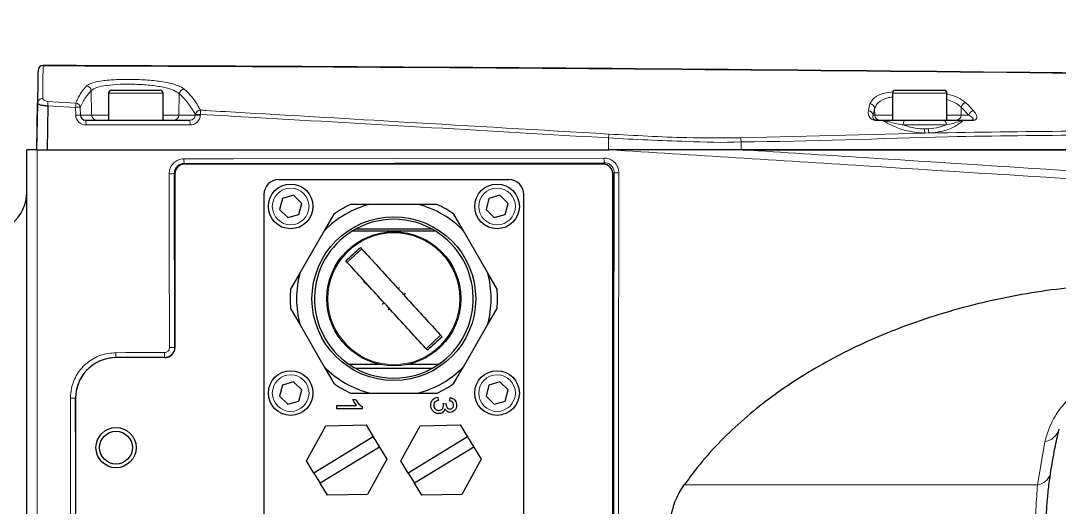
# Model space of a CAD drawing. Header units: millimetres. Extents: x 0 to 8400, y 0 to 5940.
# Drawn here: x 2559 to 2664.6, y 2023 to 2072.5 of the extents above; entities that cross this region are included whole.
import ezdxf

# ---------------------------------------------------------------- set-up
doc = ezdxf.new("R2010")
doc.units = ezdxf.units.MM
doc.linetypes.add('CENTERX2', pattern=[20.32, 12.7, -2.54, 2.54, -2.54])

msp = doc.modelspace()

# ---------------------------------------------------------------- linework, layer by layer
at = {"color": 7, "linetype": 'Continuous', "lineweight": 30}
for p, q in [((2560.741, 2067.409), (2560.741, 2067.409)), ((2568.221, 2065.387), (2569.447, 2065.387)), ((2569.447, 2065.387), (2573.167, 2065.387)), ((2647.956, 2065.387), (2649.182, 2065.387)), ((2649.182, 2065.387), (2652.902, 2065.387)), ((2567.918, 2065.084), (2567.918, 2062.359)), ((2573.469, 2062.359), (2573.469, 2065.084)), ((2647.654, 2065.084), (2647.654, 2062.359)), ((2653.205, 2062.359), (2653.205, 2065.084)), ((2560.681, 2063.993), (2560.599, 2059.331)), ((2560.605, 2059.331), (2560.688, 2064.08)), ((2561.742, 2063.81), (2561.664, 2059.331)), ((2565.594, 2062.359), (2576.183, 2062.359)), ((2646.01, 2062.359), (2646.696, 2062.359)), ((2648.939, 2062.359), (2652.827, 2062.359)), ((2652.827, 2062.359), (2653.205, 2062.359)), ((2654.799, 2062.359), (2655.691, 2062.359)), ((2560.65, 2059.331), (2618.816, 2059.331)), ((2648.915, 2059.331), (2648.915, 2059.305)), ((2651.943, 2059.305), (2651.943, 2059.331)), ((2618.205, 2057.887), (2575.669, 2057.887)), ((2574.605, 2056.934), (2574.634, 2039.24)), ((2574.661, 2056.878), (2574.661, 2039.213)), ((2619.214, 1981.538), (2619.214, 2056.878)), ((2585.229, 2056.302), (2608.646, 2056.302)), ((2583.715, 2054.788), (2583.715, 2010.376)), ((2586.73, 2054.706), (2585.607, 2054.393)), ((2587.562, 2053.891), (2586.73, 2054.706)), ((2607.724, 2054.706), (2606.602, 2054.393)), ((2608.557, 2053.891), (2607.724, 2054.706)), ((2610.16, 2010.376), (2610.16, 2054.788)), ((2585.607, 2054.393), (2585.317, 2053.264)), ((2587.273, 2052.762), (2587.562, 2053.891)), ((2594.481, 2053.779), (2592.543, 2053.779)), ((2599.393, 2053.779), (2594.481, 2053.779)), ((2601.331, 2053.779), (2599.393, 2053.779)), ((2606.602, 2054.393), (2606.312, 2053.264)), ((2608.267, 2052.762), (2608.557, 2053.891)), ((2585.317, 2053.264), (2586.15, 2052.448)), ((2586.15, 2052.448), (2587.273, 2052.762)), ((2590.83, 2052.79), (2589.861, 2051.112)), ((2604.014, 2051.112), (2603.044, 2052.79)), ((2606.312, 2053.264), (2607.145, 2052.448)), ((2607.145, 2052.448), (2608.267, 2052.762)), ((2589.861, 2051.112), (2587.405, 2046.858)), ((2600.674, 2051.256), (2593.201, 2051.256)), ((2606.47, 2046.858), (2604.014, 2051.112)), ((2587.405, 2046.858), (2586.436, 2045.179)), ((2607.439, 2045.179), (2606.47, 2046.858)), ((2594.182, 2045.622), (2593.849, 2045.956)), ((2586.436, 2043.201), (2587.405, 2041.523)), ((2606.47, 2041.523), (2607.439, 2043.201)), ((2587.405, 2041.523), (2589.861, 2037.269)), ((2604.014, 2037.269), (2606.47, 2041.523)), ((2573.652, 2038.204), (2568.675, 2038.204)), ((2589.861, 2037.269), (2590.83, 2035.59)), ((2593.201, 2037.124), (2600.674, 2037.124)), ((2603.044, 2035.59), (2604.014, 2037.269)), ((2586.73, 2035.73), (2585.607, 2035.417)), ((2587.562, 2034.915), (2586.73, 2035.73)), ((2607.724, 2035.73), (2606.602, 2035.417)), ((2608.557, 2034.915), (2607.724, 2035.73)), ((2585.607, 2035.417), (2585.317, 2034.288)), ((2587.273, 2033.786), (2587.562, 2034.915)), ((2592.543, 2034.601), (2594.481, 2034.601)), ((2594.481, 2034.601), (2599.393, 2034.601)), ((2599.393, 2034.601), (2601.331, 2034.601)), ((2606.602, 2035.417), (2606.312, 2034.288)), ((2608.267, 2033.786), (2608.557, 2034.915)), ((2564.564, 2034.096), (2564.567, 2030.648)), ((2564.567, 2030.648), (2564.567, 2034.096)), ((2585.317, 2034.288), (2586.15, 2033.472)), ((2586.15, 2033.472), (2587.273, 2033.786)), ((2592.771, 2033.938), (2593.078, 2033.938)), ((2601.42, 2034.17), (2601.454, 2033.838)), ((2601.952, 2033.542), (2602.251, 2033.508)), ((2602.617, 2033.805), (2602.65, 2034.137)), ((2606.312, 2034.288), (2607.145, 2033.472)), ((2607.145, 2033.472), (2608.267, 2033.786)), ((2591.133, 2033.339), (2593.153, 2033.339)), ((2591.133, 2033.007), (2591.133, 2033.339)), ((2593.726, 2033.007), (2591.133, 2033.007)), ((2593.726, 2033.221), (2593.726, 2033.007)), ((2588.064, 2027.697), (2590.025, 2031.275)), ((2590.025, 2031.275), (2594.104, 2031.365)), ((2594.104, 2031.365), (2594.848, 2030.139)), ((2597.653, 2027.697), (2599.614, 2031.275)), ((2599.614, 2031.275), (2603.693, 2031.365)), ((2603.693, 2031.365), (2604.437, 2030.139)), ((2594.848, 2030.139), (2588.809, 2026.472)), ((2594.848, 2030.139), (2595.477, 2029.104)), ((2604.437, 2030.139), (2598.398, 2026.472)), ((2604.437, 2030.139), (2605.066, 2029.104)), ((2595.477, 2029.104), (2589.438, 2025.436)), ((2595.477, 2029.104), (2596.221, 2027.878)), ((2605.066, 2029.104), (2599.027, 2025.436)), ((2605.066, 2029.104), (2605.81, 2027.878)), ((2588.809, 2026.472), (2588.064, 2027.697)), ((2596.221, 2027.878), (2594.26, 2024.301)), ((2598.398, 2026.472), (2597.653, 2027.697)), ((2605.81, 2027.878), (2603.849, 2024.301)), ((2588.809, 2026.472), (2589.438, 2025.436)), ((2598.398, 2026.472), (2599.027, 2025.436)), ((2590.182, 2024.211), (2589.438, 2025.436)), ((2599.771, 2024.211), (2599.027, 2025.436)), ((2594.26, 2024.301), (2590.182, 2024.211)), ((2603.849, 2024.301), (2599.771, 2024.211))]:
    msp.add_line(p, q, dxfattribs=at)
at = {"color": 8, "linetype": 'Continuous', "lineweight": 15}
for p, q in [((2560.745, 2067.409), (2560.741, 2067.409)), ((2560.745, 2067.408), (2560.745, 2067.409)), ((2561.253, 2067.903), (2561.251, 2067.905)), ((2566.151, 2065.348), (2566.194, 2062.855)), ((2569.294, 2065.084), (2567.918, 2065.084)), ((2573.469, 2065.084), (2569.294, 2065.084)), ((2575.112, 2065.024), (2575.076, 2062.855)), ((2649.03, 2065.084), (2647.654, 2065.084)), ((2653.205, 2065.084), (2649.03, 2065.084)), ((2564.579, 2062.855), (2564.567, 2063.651)), ((2565.036, 2063.651), (2565.047, 2062.855)), ((2645.842, 2063.548), (2645.688, 2062.855)), ((2645.842, 2063.548), (2645.854, 2062.855)), ((2654.646, 2063.654), (2654.633, 2062.855)), ((2655.426, 2062.855), (2654.646, 2063.654)), ((2565.047, 2062.855), (2566.194, 2062.855)), ((2566.194, 2062.855), (2567.918, 2062.855)), ((2573.469, 2062.855), (2575.076, 2062.855)), ((2575.076, 2062.855), (2576.74, 2062.855)), ((2576.74, 2062.855), (2576.741, 2062.935)), ((2577.247, 2062.935), (2577.246, 2062.855)), ((2645.688, 2062.855), (2645.854, 2062.855)), ((2645.854, 2062.855), (2647.654, 2062.855)), ((2646.728, 2062.297), (2646.042, 2062.297)), ((2653.205, 2062.855), (2654.633, 2062.855)), ((2654.633, 2062.855), (2655.426, 2062.855)), ((2655.722, 2062.298), (2654.831, 2062.298)), ((2576.208, 2061.863), (2565.619, 2061.863)), ((2632.206, 2060.544), (2650.949, 2061.036)), ((2653.129, 2061.863), (2648.75, 2061.863)), ((2650.929, 2061.45), (2651.311, 2061.457)), ((2651.374, 2061.043), (2650.949, 2061.036)), ((2618.781, 2060.541), (2618.782, 2059.331)), ((2632.256, 2060.149), (2632.258, 2059.331)), ((2618.34, 2058.022), (2575.608, 2057.949)), ((2575.608, 2057.949), (2575.669, 2057.887)), ((2618.205, 2057.887), (2618.34, 2058.022)), ((2574.661, 2056.878), (2574.605, 2056.934)), ((2619.349, 2057.013), (2619.214, 2056.878)), ((2593.666, 2049.268), (2592.175, 2047.906)), ((2600.209, 2039.113), (2601.699, 2040.474)), ((2574.634, 2039.24), (2574.661, 2039.213)), ((2573.627, 2038.23), (2568.675, 2038.221)), ((2568.675, 2038.221), (2568.675, 2038.204)), ((2573.652, 2038.204), (2573.627, 2038.23)), ((2564.564, 2034.096), (2564.567, 2034.096)), ((2662.413, 2025.259), (2663.145, 2029.629)), ((2626.471, 2025.259), (2662.413, 2025.259))]:
    msp.add_line(p, q, dxfattribs=at)
at = {"color": 8, "linetype": 'Continuous', "lineweight": 15, "flags": 128}
for points in [[(2561.753, 2064.255), (2562.231, 2064.227), (2564.579, 2064.093)], [(2564.567, 2063.651), (2562.803, 2063.75), (2561.742, 2063.81)], [(2646.01, 2062.359), (2646.014, 2062.358), (2646.018, 2062.355), (2646.022, 2062.35), (2646.027, 2062.343), (2646.031, 2062.334), (2646.034, 2062.323), (2646.038, 2062.311), (2646.042, 2062.297)], [(2646.696, 2062.359), (2646.7, 2062.358), (2646.705, 2062.355), (2646.709, 2062.35), (2646.713, 2062.343), (2646.717, 2062.334), (2646.721, 2062.324), (2646.724, 2062.311), (2646.728, 2062.297)], [(2648.75, 2061.863), (2648.754, 2061.96), (2648.765, 2062.053), (2648.783, 2062.139), (2648.806, 2062.214), (2648.835, 2062.275), (2648.867, 2062.321), (2648.902, 2062.349), (2648.939, 2062.359)], [(2653.129, 2061.863), (2653.122, 2061.96), (2653.105, 2062.053), (2653.076, 2062.139), (2653.039, 2062.214), (2652.993, 2062.275), (2652.941, 2062.321), (2652.885, 2062.349), (2652.827, 2062.359)], [(2654.831, 2062.298), (2654.827, 2062.312), (2654.824, 2062.324), (2654.82, 2062.335), (2654.816, 2062.343), (2654.812, 2062.35), (2654.808, 2062.355), (2654.804, 2062.358), (2654.799, 2062.359)], [(2655.722, 2062.298), (2655.719, 2062.312), (2655.715, 2062.324), (2655.711, 2062.335), (2655.707, 2062.343), (2655.703, 2062.35), (2655.699, 2062.355), (2655.695, 2062.358), (2655.691, 2062.359)], [(2575.583, 2058.423), (2576.591, 2058.424), (2580.624, 2058.431), (2596.754, 2058.459), (2618.316, 2058.496)], [(2568.65, 2038.707), (2569.658, 2038.709), (2573.602, 2038.716)]]:
    msp.add_lwpolyline(points, dxfattribs=at)
at = {"color": 7, "linetype": 'Continuous', "lineweight": 30, "flags": 128}
for points in [[(2592.039, 2048.055), (2592.225, 2048.225), (2592.412, 2048.395), (2592.598, 2048.566), (2592.784, 2048.736), (2592.971, 2048.906), (2593.157, 2049.077), (2593.344, 2049.247), (2593.53, 2049.417)], [(2597.365, 2045.218), (2597.386, 2045.232), (2597.508, 2045.332)], [(2598.079, 2044.761), (2597.979, 2044.639), (2597.945, 2044.583)], [(2595.795, 2043.619), (2595.896, 2043.741), (2595.929, 2043.797)], [(2596.509, 2043.162), (2596.489, 2043.149), (2596.366, 2043.048)], [(2601.835, 2040.325), (2601.649, 2040.155), (2601.463, 2039.985), (2601.277, 2039.815), (2601.09, 2039.644), (2600.904, 2039.474), (2600.717, 2039.304), (2600.531, 2039.133), (2600.345, 2038.963)]]:
    msp.add_lwpolyline(points, dxfattribs=at)
at = {"color": 7, "linetype": 'Continuous', "lineweight": 30}
for centre, radius in [((2586.44, 2053.577), 2.271), ((2607.435, 2053.577), 2.271), ((2596.937, 2044.19), 8.327), ((2596.937, 2044.19), 6.813), ((2586.44, 2034.601), 2.271), ((2607.435, 2034.601), 2.271), ((2568.675, 2029.05), 2.044), ((2568.675, 2029.05), 1.665)]:
    msp.add_circle(centre, radius, dxfattribs=at)
at = {"color": 8, "linetype": 'Continuous', "lineweight": 15}
for centre, radius in [((2586.44, 2053.577), 1.867), ((2607.435, 2053.577), 1.867), ((2596.937, 2044.19), 6.7), ((2586.44, 2034.601), 1.867), ((2607.435, 2034.601), 1.867)]:
    msp.add_circle(centre, radius, dxfattribs=at)
at = {"color": 7, "linetype": 'CENTERX2', "lineweight": 0}
msp.add_arc((2367.811, 2009.872), 709.586, 100, 80, dxfattribs=at)
at = {"color": 7, "linetype": 'Continuous', "lineweight": 30}
for centre, radius, start, end in [((2561.246, 2067.4), 0.505, 89.81472, 178.99979), ((2568.221, 2065.084), 0.303, 90, 180), ((2573.167, 2065.084), 0.303, 0, 90), ((2647.956, 2065.084), 0.303, 90, 180), ((2652.902, 2065.084), 0.303, 0, 90), ((2585.229, 2054.788), 1.514, 90, 180), ((2608.646, 2054.788), 1.514, 0, 90), ((2555.553, 2055.009), 4.037, 308.68219, 0), ((2596.937, 2044.19), 9.899, 104.36599, 135.63401), ((2596.937, 2044.19), 10.548, 114.61998, 125.38002), ((2596.937, 2044.19), 9.899, 44.36599, 75.63401), ((2596.937, 2044.19), 10.548, 54.61998, 65.38002), ((2596.937, 2044.19), 8.075, 58.21167, 121.78833), ((2596.937, 2044.19), 8.075, 121.78833, 235.58849), ((2593.201, 2050.246), 1.009, 90, 102.24872), ((2600.674, 2050.246), 1.009, 77.75128, 90), ((2596.937, 2044.19), 8.075, 304.41151, 58.21167), ((2596.937, 2044.19), 9.899, 164.36599, 195.63401), ((2596.937, 2044.19), 9.899, 344.36599, 15.63401), ((2596.937, 2044.19), 10.548, 174.61998, 185.38002), ((2596.937, 2044.19), 10.548, 354.61998, 5.38002), ((2568.675, 2034.096), 4.108, 90, 180), ((2596.937, 2044.19), 9.899, 224.36599, 255.63401), ((2596.937, 2044.19), 8.075, 235.58849, 304.41151), ((2593.201, 2038.134), 1.009, 257.75128, 270), ((2596.937, 2044.19), 9.899, 284.36599, 315.63401), ((2600.674, 2038.134), 1.009, 270, 282.24872), ((2596.937, 2044.19), 10.548, 234.61998, 245.38002), ((2596.937, 2044.19), 10.548, 294.61998, 305.38002)]:
    msp.add_arc(centre, radius, start, end, dxfattribs=at)
at = {"color": 8, "linetype": 'Continuous', "lineweight": 15}
for centre, radius, start, end in [((2561.25, 2067.4), 0.505, 89.81471, 178.99979), ((2561.249, 2067.399), 0.504, 89.54934, 178.93542), ((2565.631, 2065.311), 0.521, 4.08202, 84.68858), ((2575.644, 2064.968), 0.535, 93.07099, 174.02751), ((2561.175, 2064.049), 0.488, 83.96404, 176.38042), ((2556.213, 2064.171), 5.541, 356.26583, 0.86678), ((2558.939, 2064.017), 5.64, 356.2864, 0.77577), ((2564.802, 2052.765), 10.889, 88.76763, 91.23237), ((2564.513, 2063.567), 0.53, 9.12592, 82.83624), ((2577.29, 2062.799), 0.565, 93.19151, 166.0837), ((2571.247, 2063.317), 6.012, 356.35053, 0.43646), ((2645.187, 2062.8), 0.504, 6.18543, 86.85922), ((2645.337, 2063.501), 0.507, 5.35304, 86.83737), ((2655.204, 2063.551), 0.567, 97.36841, 169.54564), ((2655.99, 2062.731), 0.578, 97.56502, 167.68465), ((2564.813, 2051.952), 10.905, 88.76943, 91.23057), ((2563.1, 2061.985), 2.522, 357.2225, 8.52156), ((2566.692, 2062.858), 0.499, 180.34154, 269.35571), ((2574.584, 2062.851), 0.493, 271.41299, 0.40483), ((2573.691, 2061.985), 2.52, 357.21802, 8.52604), ((2576.993, 2049.846), 13.011, 88.88745, 91.11255), ((2576.994, 2049.927), 13.01, 88.88735, 91.11265), ((2646.357, 2062.862), 0.503, 180.84967, 269.85372), ((2654.15, 2062.841), 0.483, 272.69131, 1.56925), ((2653.776, 2061.382), 2.848, 178.62943, 186.97174), ((2652.959, 2061.496), 1.649, 181.36429, 195.95832), ((2611.94, 2060.968), 6.854, 356.42783, 359.7214), ((2630.308, 2060.103), 1.949, 1.35704, 13.08108), ((2578.158, 2058.32), 2.577, 177.7112, 188.28213), ((2620.89, 2058.393), 2.576, 177.70914, 188.28113), ((2574.201, 2059.424), 2.522, 267.14446, 279.20735), ((2619.723, 2059.197), 2.215, 260.26588, 272.71571), ((2574.231, 2043.237), 4.018, 268.2042, 275.76144), ((2571.313, 2038.6), 2.665, 177.68231, 188.16672), ((2576.263, 2038.608), 2.664, 177.67786, 188.16769), ((2564.16, 2038.945), 4.865, 268.51653, 274.75479), ((2662.747, 2031.553), 1.966, 281.68318, 341.7203), ((2662.154, 2026.908), 1.669, 278.91116, 341.46851)]:
    msp.add_arc(centre, radius, start, end, dxfattribs=at)
for centre, major_axis, ratio, start_param, end_param in [((2565.622, 2062.872), (1.042, 0.057), 0.9668996, 3.1023288, 4.6556719), ((2576.177, 2062.863), (0.563, -0.025), 0.8955767, 4.762531, 6.315874), ((2576.202, 2062.872), (1.041, -0.083), 0.9666771, 4.7943546, 6.3476976)]:
    msp.add_ellipse(centre, major_axis=major_axis, ratio=ratio, start_param=start_param, end_param=end_param, dxfattribs=at)
at = {"color": 7, "linetype": 'Continuous', "lineweight": 30}
for centre, major_axis, ratio, start_param, end_param in [((2565.598, 2062.863), (0.55, 0.022), 0.9167105, 3.1152244, 4.6685674), ((2575.671, 2056.877), (0.715, -0.715), 0.9987828, 2.3568035, 3.9263818), ((2618.204, 2056.877), (-0.715, -0.715), 0.9987828, 2.3568035, 3.9263818), ((2573.651, 2039.214), (-0.715, 0.715), 0.9987828, 2.3568035, 3.9263818)]:
    msp.add_ellipse(centre, major_axis=major_axis, ratio=ratio, start_param=start_param, end_param=end_param, dxfattribs=at)
for points, knots in [([(2560.741, 2067.409), (2560.74, 2067.348), (2560.738, 2067.226), (2560.729, 2066.748), (2560.713, 2065.83), (2560.69, 2064.504), (2560.681, 2063.993)], [0, 0, 0, 0, 0.2324721, 0.46529, 0.7935287, 1, 1, 1, 1]), ([(2561.251, 2067.905), (2570.314, 2067.87), (2604.553, 2067.738), (2641.348, 2067.426), (2670.63, 2067.095), (2674.749, 2067.045), (2676.345, 2067.026)], [0, 0, 0, 0, 0.23618928, 0.89233763, 0.9582683, 1, 1, 1, 1]), ([(2743.142, 2065.963), (2742.631, 2065.972), (2740.737, 2066.007), (2736.896, 2066.077), (2731.714, 2066.17), (2726.176, 2066.265), (2720.759, 2066.357), (2715.648, 2066.444), (2710.987, 2066.521), (2706.501, 2066.595), (2700.919, 2066.683), (2694.275, 2066.777), (2686.707, 2066.88), (2679.133, 2066.976), (2671.567, 2067.068), (2641.352, 2067.417), (2604.558, 2067.732), (2570.317, 2067.867), (2561.253, 2067.903)], [0, 0, 0, 0, 0.0110802, 0.0411221, 0.0711648, 0.1018581, 0.1325492, 0.1589017, 0.1852592, 0.2112445, 0.2371167, 0.2780174, 0.3190027, 0.3601947, 0.4014656, 0.4426063, 0.8524586, 1, 1, 1, 1]), ([(2560.688, 2064.08), (2560.701, 2064.054), (2560.727, 2064.001), (2560.935, 2063.92), (2561.234, 2063.854), (2561.524, 2063.82), (2561.693, 2063.812), (2561.742, 2063.81)], [0, 0, 0, 0, 0.2303825, 0.4624288, 0.6938436, 0.9100101, 1, 1, 1, 1]), ([(2646.696, 2062.359), (2646.835, 2062.359), (2647.471, 2062.359), (2648.174, 2062.359), (2648.784, 2062.359), (2648.939, 2062.359)], [0, 0, 0, 0, 0.1724642, 0.7907087, 1, 1, 1, 1]), ([(2652.827, 2062.359), (2653.316, 2062.359), (2653.903, 2062.359), (2654.671, 2062.359), (2654.799, 2062.359)], [0, 0, 0, 0, 0.8331726, 1, 1, 1, 1]), ([(2560.65, 2059.331), (2560.536, 2059.331), (2560.308, 2059.331), (2559.998, 2059.331), (2559.758, 2059.331), (2559.614, 2059.331), (2559.598, 2059.331), (2559.591, 2059.331)], [0, 0, 0, 0, 0.2076937, 0.4153853, 0.623219, 0.831433, 1, 1, 1, 1]), ([(2559.591, 2010.88), (2559.591, 2018.957), (2559.591, 2035.119), (2559.591, 2051.257), (2559.591, 2059.331)], [0, 0, 0, 0, 0.4997741, 1, 1, 1, 1]), ([(2632.258, 2059.331), (2630.97, 2059.331), (2628.393, 2059.331), (2623.895, 2059.331), (2620.69, 2059.331), (2618.782, 2059.331)], [0, 0, 0, 0, 0.288331, 0.5763648, 1, 1, 1, 1]), ([(2632.424, 2059.331), (2631.758, 2059.331), (2628.429, 2059.331), (2623.878, 2059.331), (2620.002, 2059.331), (2618.816, 2059.331)], [0, 0, 0, 0, 0.1477981, 0.7390753, 1, 1, 1, 1]), ([(2761.704, 2059.331), (2761.74, 2059.331), (2761.897, 2059.331), (2760.952, 2059.331), (2758.85, 2059.331), (2755.581, 2059.331), (2751.293, 2059.331), (2746.106, 2059.331), (2740.144, 2059.331), (2734.338, 2059.331), (2728.972, 2059.331), (2724.262, 2059.331), (2713.589, 2059.331), (2696.988, 2059.331), (2674.522, 2059.331), (2652.928, 2059.331), (2638.889, 2059.331), (2632.258, 2059.331)], [0, 0, 0, 0, 0.013789, 0.0604528, 0.1064789, 0.1525011, 0.1987352, 0.2449638, 0.2913145, 0.3376602, 0.3685157, 0.3994894, 0.4304355, 0.5767031, 0.7229741, 0.8691676, 1, 1, 1, 1]), ([(2632.424, 2059.331), (2641.489, 2059.331), (2659.622, 2059.331), (2681.331, 2059.331), (2697.488, 2059.331), (2707.115, 2059.331), (2715.721, 2059.331), (2723.321, 2059.331), (2730.728, 2059.331), (2737.703, 2059.331), (2744.079, 2059.331), (2749.749, 2059.331), (2754.588, 2059.331), (2758.432, 2059.331), (2761.156, 2059.331), (2762.691, 2059.331), (2762.757, 2059.331), (2762.786, 2059.331)], [0, 0, 0, 0, 0.176826, 0.3536727, 0.4217997, 0.4898411, 0.5386767, 0.5875218, 0.6360819, 0.682838, 0.7295978, 0.7763417, 0.8230855, 0.8700391, 0.9169908, 0.9638941, 1, 1, 1, 1]), ([(2619.318, 1981.434), (2619.312, 1987.726), (2619.299, 2000.309), (2619.3, 2019.207), (2619.314, 2038.114), (2619.337, 2050.713), (2619.349, 2057.013)], [0, 0, 0, 0, 0.2497249, 0.4994499, 0.7497249, 1, 1, 1, 1]), ([(2601.191, 2051.054), (2600.703, 2051.054), (2599.728, 2051.054), (2598.286, 2051.054), (2596.51, 2051.054), (2594.609, 2051.054), (2593.272, 2051.054), (2592.684, 2051.054)], [0, 0, 0, 0, 0.182679, 0.3647885, 0.5004663, 0.7803727, 1, 1, 1, 1]), ([(2593.53, 2049.417), (2594.058, 2048.838), (2595.13, 2047.665), (2596.835, 2045.799), (2598.568, 2043.901), (2600.259, 2042.05), (2601.319, 2040.89), (2601.835, 2040.325)], [0, 0, 0, 0, 0.1985781, 0.4029138, 0.6014916, 0.8058282, 1, 1, 1, 1]), ([(2600.345, 2038.963), (2599.817, 2039.542), (2598.745, 2040.715), (2597.04, 2042.581), (2595.306, 2044.479), (2593.615, 2046.33), (2592.556, 2047.49), (2592.039, 2048.055)], [0, 0, 0, 0, 0.1985775, 0.4029141, 0.6014921, 0.805828, 1, 1, 1, 1]), ([(2673.485, 2045.704), (2670.771, 2045.618), (2665.335, 2045.445), (2657.287, 2044.045), (2649.835, 2041.896), (2643.161, 2039.074), (2637.347, 2035.764), (2632.155, 2031.808), (2628.611, 2028.183), (2626.906, 2025.853), (2626.471, 2025.259)], [0, 0, 0, 0, 0.1532214, 0.3069003, 0.4600125, 0.5906136, 0.7154583, 0.8370404, 0.958452, 1, 1, 1, 1]), ([(2592.374, 2037.528), (2592.867, 2037.528), (2593.864, 2037.528), (2594.957, 2037.528), (2595.509, 2037.528)], [0, 0, 0, 0, 0.494976, 1, 1, 1, 1]), ([(2598.366, 2037.528), (2598.905, 2037.528), (2599.998, 2037.528), (2600.995, 2037.528), (2601.501, 2037.528)], [0, 0, 0, 0, 0.4932388, 1, 1, 1, 1]), ([(2593.153, 2033.339), (2593.068, 2033.442), (2592.915, 2033.626), (2592.815, 2033.842), (2592.771, 2033.938)], [0, 0, 0, 0, 0.5596883, 1, 1, 1, 1]), ([(2593.078, 2033.938), (2593.169, 2033.776), (2593.332, 2033.487), (2593.606, 2033.302), (2593.726, 2033.221)], [0, 0, 0, 0, 0.56042401, 1, 1, 1, 1]), ([(2600.689, 2033.364), (2600.699, 2033.477), (2600.72, 2033.703), (2600.912, 2033.965), (2601.158, 2034.126), (2601.333, 2034.155), (2601.42, 2034.17)], [0, 0, 0, 0, 0.2799109, 0.55925, 0.7794828, 1, 1, 1, 1]), ([(2601.454, 2033.838), (2601.386, 2033.821), (2601.252, 2033.787), (2601.085, 2033.678), (2600.999, 2033.515), (2600.992, 2033.406), (2600.988, 2033.352)], [0, 0, 0, 0, 0.2808782, 0.5600749, 0.779652, 1, 1, 1, 1]), ([(2601.987, 2033.327), (2601.984, 2033.368), (2601.979, 2033.44), (2601.96, 2033.511), (2601.952, 2033.542)], [0, 0, 0, 0, 0.55976667, 1, 1, 1, 1]), ([(2603.016, 2033.368), (2603.01, 2033.43), (2602.999, 2033.552), (2602.895, 2033.695), (2602.757, 2033.774), (2602.664, 2033.795), (2602.617, 2033.805)], [0, 0, 0, 0, 0.2800035, 0.5591357, 0.7793288, 1, 1, 1, 1]), ([(2602.65, 2034.137), (2602.751, 2034.111), (2602.952, 2034.06), (2603.177, 2033.865), (2603.298, 2033.623), (2603.309, 2033.46), (2603.315, 2033.379)], [0, 0, 0, 0, 0.2802552, 0.5595279, 0.779594, 1, 1, 1, 1]), ([(2601.502, 2032.508), (2601.379, 2032.524), (2601.132, 2032.554), (2600.863, 2032.79), (2600.71, 2033.073), (2600.696, 2033.267), (2600.689, 2033.364)], [0, 0, 0, 0, 0.2793979, 0.559063, 0.7793774, 1, 1, 1, 1]), ([(2600.988, 2033.352), (2600.995, 2033.275), (2601.01, 2033.122), (2601.151, 2032.951), (2601.325, 2032.854), (2601.445, 2032.845), (2601.505, 2032.841)], [0, 0, 0, 0, 0.279883, 0.5589888, 0.7793236, 1, 1, 1, 1]), ([(2602.142, 2032.995), (2602.116, 2032.917), (2602.065, 2032.761), (2601.891, 2032.601), (2601.695, 2032.519), (2601.567, 2032.512), (2601.502, 2032.508)], [0, 0, 0, 0, 0.2798023, 0.5591776, 0.7794035, 1, 1, 1, 1]), ([(2601.505, 2032.841), (2601.577, 2032.848), (2601.721, 2032.863), (2601.883, 2032.994), (2601.975, 2033.157), (2601.983, 2033.27), (2601.987, 2033.327)], [0, 0, 0, 0, 0.2797432, 0.5591713, 0.7794406, 1, 1, 1, 1]), ([(2602.656, 2032.641), (2602.594, 2032.647), (2602.471, 2032.659), (2602.272, 2032.772), (2602.191, 2032.91), (2602.142, 2032.995)], [0, 0, 0, 0, 0.280499, 0.5610142, 1, 1, 1, 1]), ([(2602.251, 2033.508), (2602.25, 2033.499), (2602.248, 2033.483), (2602.248, 2033.467), (2602.248, 2033.46)], [0, 0, 0, 0, 0.5600271, 1, 1, 1, 1]), ([(2602.248, 2033.46), (2602.253, 2033.394), (2602.265, 2033.263), (2602.348, 2033.093), (2602.488, 2032.986), (2602.593, 2032.978), (2602.645, 2032.974)], [0, 0, 0, 0, 0.2806788, 0.5609569, 0.7800496, 1, 1, 1, 1]), ([(2602.645, 2032.974), (2602.702, 2032.98), (2602.816, 2032.993), (2602.94, 2033.103), (2603.006, 2033.235), (2603.013, 2033.324), (2603.016, 2033.368)], [0, 0, 0, 0, 0.2794603, 0.5589577, 0.7792543, 1, 1, 1, 1]), ([(2603.315, 2033.379), (2603.304, 2033.276), (2603.284, 2033.07), (2603.124, 2032.821), (2602.898, 2032.67), (2602.737, 2032.651), (2602.656, 2032.641)], [0, 0, 0, 0, 0.2801834, 0.5598562, 0.7799971, 1, 1, 1, 1]), ([(2564.567, 2030.648), (2564.567, 2030.312), (2564.566, 2028.629), (2564.558, 2026.394), (2564.532, 2021.171), (2564.503, 2016.957), (2564.49, 2011.951), (2564.486, 2008.567), (2564.497, 2005.519), (2564.503, 2003.817)], [0, 0, 0, 0, 0.0376195, 0.1880975, 0.2499315, 0.6216163, 0.6592358, 0.8097137, 1, 1, 1, 1]), ([(2663.732, 2026.378), (2663.873, 2027.253), (2664.129, 2028.841), (2664.466, 2030.28), (2664.618, 2030.926)], [0, 0, 0, 0, 0.5509925, 1, 1, 1, 1]), ([(2663.273, 2021.264), (2663.299, 2021.83), (2663.352, 2022.984), (2663.506, 2024.657), (2663.637, 2025.807), (2663.73, 2026.326), (2663.737, 2026.366)], [0, 0, 0, 0, 0.3143485, 0.6417754, 0.9722747, 1, 1, 1, 1]), ([(2625.014, 2021.277), (2625.16, 2022.155), (2625.398, 2023.582), (2626.173, 2024.793), (2626.471, 2025.259)], [0, 0, 0, 0, 0.614782, 1, 1, 1, 1])]:
    msp.add_open_spline(points, degree=3, knots=knots, dxfattribs=at)
at = {"color": 8, "linetype": 'Continuous', "lineweight": 15}
for points, knots in [([(2560.688, 2064.08), (2560.694, 2064.417), (2560.707, 2065.195), (2560.719, 2065.903), (2560.735, 2066.802), (2560.741, 2067.156), (2560.745, 2067.408)], [0, 0, 0, 0, 0.1456856, 0.3361577, 0.5275902, 1, 1, 1, 1]), ([(2561.253, 2067.903), (2561.251, 2067.65), (2561.248, 2067.294), (2561.241, 2066.39), (2561.236, 2065.673), (2561.229, 2064.88), (2561.227, 2064.535)], [0, 0, 0, 0, 0.4701298, 0.6608266, 0.8521824, 1, 1, 1, 1]), ([(2565.679, 2065.83), (2565.851, 2065.946), (2566.194, 2066.179), (2567.375, 2066.388), (2568.892, 2066.497), (2570.611, 2066.501), (2572.33, 2066.404), (2573.859, 2066.197), (2575.025, 2065.9), (2575.426, 2065.629), (2575.615, 2065.502)], [0, 0, 0, 0, 0.129058, 0.2576424, 0.3842822, 0.5096069, 0.6345783, 0.7600995, 0.8871699, 1, 1, 1, 1]), ([(2564.579, 2064.093), (2564.638, 2064.229), (2564.936, 2064.914), (2565.314, 2065.422), (2565.63, 2065.775), (2565.679, 2065.83)], [0, 0, 0, 0, 0.1740186, 0.8719985, 1, 1, 1, 1]), ([(2566.151, 2065.348), (2565.96, 2065.137), (2565.577, 2064.714), (2565.217, 2064.007), (2565.036, 2063.651)], [0, 0, 0, 0, 0.4977421, 1, 1, 1, 1]), ([(2575.112, 2065.024), (2574.943, 2065.15), (2574.583, 2065.417), (2573.533, 2065.712), (2572.155, 2065.916), (2570.605, 2066.013), (2569.055, 2066.009), (2567.686, 2065.901), (2566.618, 2065.694), (2566.307, 2065.463), (2566.151, 2065.348)], [0, 0, 0, 0, 0.1125198, 0.2394172, 0.3649598, 0.4901088, 0.6156859, 0.7425383, 0.8711714, 1, 1, 1, 1]), ([(2575.615, 2065.502), (2575.712, 2065.412), (2576.199, 2064.958), (2576.761, 2064.293), (2577.182, 2063.506), (2577.259, 2063.363)], [0, 0, 0, 0, 0.169337, 0.8484963, 1, 1, 1, 1]), ([(2645.365, 2064.007), (2645.477, 2064.223), (2645.701, 2064.654), (2646.582, 2065.063), (2647.402, 2065.19), (2647.701, 2065.236)], [0, 0, 0, 0, 0.38884534, 0.77675221, 1, 1, 1, 1]), ([(2561.753, 2064.255), (2561.728, 2064.257), (2561.643, 2064.263), (2561.496, 2064.298), (2561.348, 2064.366), (2561.246, 2064.45), (2561.233, 2064.506), (2561.227, 2064.535)], [0, 0, 0, 0, 0.0844926, 0.2911672, 0.5215473, 0.7604381, 1, 1, 1, 1]), ([(2576.741, 2062.935), (2576.484, 2063.362), (2575.963, 2064.225), (2575.398, 2064.756), (2575.112, 2065.024)], [0, 0, 0, 0, 0.4953807, 1, 1, 1, 1]), ([(2647.654, 2064.705), (2647.489, 2064.675), (2646.86, 2064.564), (2646.15, 2064.185), (2645.945, 2063.761), (2645.842, 2063.548)], [0, 0, 0, 0, 0.1503421, 0.5743907, 1, 1, 1, 1]), ([(2653.205, 2065.013), (2653.597, 2064.902), (2654.429, 2064.666), (2654.888, 2064.305), (2655.131, 2064.114)], [0, 0, 0, 0, 0.4716048, 1, 1, 1, 1]), ([(2654.646, 2063.654), (2654.433, 2063.844), (2654.088, 2064.155), (2653.451, 2064.359), (2653.205, 2064.438)], [0, 0, 0, 0, 0.6143311, 1, 1, 1, 1]), ([(2577.259, 2063.363), (2577.437, 2063.353), (2578.958, 2063.265), (2585.847, 2062.866), (2599.514, 2062.07), (2611.838, 2061.344), (2618.794, 2060.934)], [0, 0, 0, 0, 0.012885, 0.1098183, 0.497552, 1, 1, 1, 1]), ([(2646.042, 2062.297), (2645.988, 2062.299), (2645.924, 2062.302), (2645.801, 2062.324), (2645.659, 2062.368), (2645.466, 2062.483), (2645.259, 2062.719), (2645.178, 2063.01), (2645.204, 2063.219), (2645.215, 2063.304)], [0, 0, 0, 0, 0.0624001, 0.0751132, 0.1501579, 0.2472563, 0.4151084, 0.7614186, 1, 1, 1, 1]), ([(2645.215, 2063.304), (2645.242, 2063.44), (2645.292, 2063.684), (2645.343, 2063.908), (2645.365, 2064.007)], [0, 0, 0, 0, 0.56065413, 1, 1, 1, 1]), ([(2655.131, 2064.114), (2655.257, 2063.991), (2655.52, 2063.734), (2655.779, 2063.452), (2655.914, 2063.304)], [0, 0, 0, 0, 0.4765055, 1, 1, 1, 1]), ([(2655.914, 2063.304), (2656.045, 2063.134), (2656.214, 2062.915), (2656.237, 2062.611), (2656.181, 2062.46), (2656.039, 2062.356), (2655.896, 2062.307), (2655.779, 2062.301), (2655.722, 2062.298)], [0, 0, 0, 0, 0.4717442, 0.6104417, 0.7878067, 0.8603069, 0.933073, 1, 1, 1, 1]), ([(2618.781, 2060.541), (2606.8, 2061.237), (2592.955, 2062.041), (2579.11, 2062.829), (2577.247, 2062.935)], [0, 0, 0, 0, 0.8654122, 1, 1, 1, 1]), ([(2645.688, 2062.855), (2645.674, 2062.813), (2645.639, 2062.713), (2645.648, 2062.573), (2645.727, 2062.456), (2645.806, 2062.403), (2645.868, 2062.379), (2645.912, 2062.367), (2645.958, 2062.361), (2645.99, 2062.359), (2646.007, 2062.359), (2646.01, 2062.359)], [0, 0, 0, 0, 0.271111, 0.6511424, 0.8181706, 0.9004713, 0.9283089, 0.9524957, 0.9740897, 0.9956583, 1, 1, 1, 1]), ([(2650.949, 2061.036), (2650.593, 2061.055), (2649.752, 2061.1), (2648.46, 2061.427), (2647.415, 2061.87), (2646.906, 2062.186), (2646.728, 2062.297)], [0, 0, 0, 0, 0.2191385, 0.5169817, 0.8313514, 1, 1, 1, 1]), ([(2648.75, 2061.863), (2648.589, 2061.892), (2647.987, 2062.003), (2647.379, 2062.168), (2646.829, 2062.277), (2646.728, 2062.297)], [0, 0, 0, 0, 0.2297447, 0.8584232, 1, 1, 1, 1]), ([(2654.831, 2062.298), (2654.539, 2062.069), (2653.98, 2061.629), (2652.722, 2061.175), (2651.791, 2061.084), (2651.374, 2061.043)], [0, 0, 0, 0, 0.3756911, 0.7207879, 1, 1, 1, 1]), ([(2654.831, 2062.298), (2654.745, 2062.279), (2654.359, 2062.192), (2653.88, 2062.028), (2653.361, 2061.914), (2653.129, 2061.863)], [0, 0, 0, 0, 0.136524, 0.6142165, 1, 1, 1, 1]), ([(2655.691, 2062.359), (2655.707, 2062.359), (2655.737, 2062.36), (2655.782, 2062.366), (2655.818, 2062.376), (2655.856, 2062.395), (2655.894, 2062.445), (2655.865, 2062.517), (2655.741, 2062.668), (2655.564, 2062.773), (2655.426, 2062.855)], [0, 0, 0, 0, 0.0233167, 0.0430988, 0.0678703, 0.0912559, 0.1489645, 0.3205049, 0.4682217, 1, 1, 1, 1]), ([(2753.348, 2061.189), (2752.236, 2061.172), (2749.629, 2061.131), (2744.642, 2061.085), (2738.616, 2061.047), (2732.024, 2061.053), (2725.176, 2061.074), (2718.035, 2061.05), (2710.71, 2060.946), (2703.227, 2060.84), (2693.485, 2060.859), (2681.571, 2060.947), (2667.468, 2060.818), (2650.982, 2060.726), (2639.387, 2060.149), (2632.256, 2060.149), (2632.256, 2060.149)], [0, 0, 0, 0, 0.0417304, 0.0978281, 0.1539283, 0.2085524, 0.2636319, 0.3185917, 0.3774784, 0.4364014, 0.4952193, 0.6073547, 0.7195449, 0.8317398, 0.9999995, 1, 1, 1, 1]), ([(2648.75, 2061.863), (2649.151, 2061.734), (2649.846, 2061.51), (2650.606, 2061.468), (2650.929, 2061.45)], [0, 0, 0, 0, 0.5761446, 1, 1, 1, 1]), ([(2651.311, 2061.457), (2651.69, 2061.497), (2652.354, 2061.566), (2652.896, 2061.774), (2653.129, 2061.863)], [0, 0, 0, 0, 0.570495, 1, 1, 1, 1]), ([(2651.374, 2061.043), (2652.024, 2061.053), (2657.377, 2061.136), (2667.426, 2061.259), (2681.547, 2061.366), (2693.361, 2061.291), (2702.899, 2061.258), (2710.072, 2061.336), (2716.677, 2061.425), (2722.703, 2061.461), (2728.107, 2061.454), (2733.391, 2061.438), (2738.952, 2061.438), (2744.527, 2061.473), (2749.276, 2061.517), (2751.738, 2061.555), (2752.686, 2061.57)], [0, 0, 0, 0, 0.018487, 0.152181, 0.28587, 0.4194922, 0.486632, 0.5538955, 0.621128, 0.6721775, 0.7234955, 0.7745777, 0.8253033, 0.8918014, 0.9582965, 1, 1, 1, 1]), ([(2632.256, 2060.149), (2632.256, 2060.149), (2630.406, 2060.034), (2627.262, 2060.169), (2622.756, 2060.321), (2620.107, 2060.458), (2618.781, 2060.541), (2618.781, 2060.541)], [0, 0, 0, 0, 0.0000045, 0.4107426, 0.7054634, 0.9999955, 1, 1, 1, 1]), ([(2618.794, 2060.934), (2620.116, 2060.862), (2622.762, 2060.716), (2627.241, 2060.526), (2630.382, 2060.537), (2632.206, 2060.544)], [0, 0, 0, 0, 0.2953052, 0.5906146, 1, 1, 1, 1]), ([(2560.65, 2059.331), (2560.65, 2056.981), (2560.65, 2043.882), (2560.65, 2027.724), (2560.65, 2013.918), (2560.65, 2010.881)], [0, 0, 0, 0, 0.1456243, 0.812029, 1, 1, 1, 1]), ([(2724.585, 2052.759), (2717.756, 2053.168), (2691.135, 2054.76), (2655.883, 2057.018), (2627.454, 2058.792), (2618.816, 2059.331)], [0, 0, 0, 0, 0.1936461, 0.7549831, 1, 1, 1, 1]), ([(2632.424, 2059.331), (2636.535, 2059.068), (2660.437, 2057.539), (2691.166, 2055.575), (2717.787, 2053.826), (2724.618, 2053.377)], [0, 0, 0, 0, 0.1337809, 0.7777352, 1, 1, 1, 1]), ([(2574.076, 2056.905), (2574.092, 2057.076), (2574.125, 2057.419), (2574.387, 2057.875), (2574.773, 2058.218), (2575.197, 2058.397), (2575.475, 2058.416), (2575.583, 2058.423)], [0, 0, 0, 0, 0.2160632, 0.4321579, 0.6480567, 0.8631812, 1, 1, 1, 1]), ([(2575.608, 2057.949), (2575.536, 2057.944), (2575.35, 2057.932), (2575.068, 2057.812), (2574.811, 2057.582), (2574.637, 2057.277), (2574.616, 2057.049), (2574.605, 2056.934)], [0, 0, 0, 0, 0.1363748, 0.3510479, 0.5669375, 0.7834024, 1, 1, 1, 1]), ([(2618.316, 2058.496), (2618.485, 2058.48), (2618.824, 2058.448), (2619.277, 2058.189), (2619.619, 2057.808), (2619.802, 2057.382), (2619.821, 2057.099), (2619.828, 2056.984)], [0, 0, 0, 0, 0.2140012, 0.4280143, 0.6411453, 0.8540509, 1, 1, 1, 1]), ([(2619.349, 2057.013), (2619.344, 2057.09), (2619.332, 2057.279), (2619.21, 2057.564), (2618.982, 2057.818), (2618.68, 2057.99), (2618.454, 2058.012), (2618.34, 2058.022)], [0, 0, 0, 0, 0.1463642, 0.3593357, 0.5721269, 0.785836, 1, 1, 1, 1]), ([(2574.105, 2039.221), (2574.104, 2039.558), (2574.102, 2041.239), (2574.094, 2047.135), (2574.084, 2052.692), (2574.076, 2056.905)], [0, 0, 0, 0, 0.0570157, 0.2850794, 1, 1, 1, 1]), ([(2619.828, 2056.984), (2619.828, 2056.648), (2619.824, 2054.968), (2619.811, 2047.913), (2619.788, 2032.141), (2619.773, 2008.633), (2619.789, 1990.515), (2619.798, 1981.452)], [0, 0, 0, 0, 0.0133582, 0.066791, 0.2805323, 0.6400613, 1, 1, 1, 1]), ([(2573.602, 2038.716), (2573.638, 2038.718), (2573.731, 2038.724), (2573.873, 2038.784), (2574.001, 2038.899), (2574.088, 2039.051), (2574.099, 2039.164), (2574.105, 2039.221)], [0, 0, 0, 0, 0.1383157, 0.3534087, 0.5688953, 0.7844628, 1, 1, 1, 1]), ([(2574.634, 2039.24), (2574.623, 2039.126), (2574.6, 2038.898), (2574.426, 2038.595), (2574.169, 2038.366), (2573.886, 2038.247), (2573.7, 2038.234), (2573.627, 2038.23)], [0, 0, 0, 0, 0.21543789, 0.43092197, 0.64639759, 0.86156952, 1, 1, 1, 1]), ([(2564.034, 2034.081), (2564.056, 2034.418), (2564.111, 2035.274), (2564.66, 2036.573), (2565.704, 2037.75), (2567.089, 2038.551), (2568.13, 2038.655), (2568.65, 2038.707)], [0, 0, 0, 0, 0.13940603, 0.35453351, 0.56975587, 0.78486004, 1, 1, 1, 1]), ([(2568.675, 2038.221), (2568.211, 2038.174), (2567.284, 2038.081), (2566.05, 2037.367), (2565.12, 2036.317), (2564.631, 2035.159), (2564.583, 2034.396), (2564.564, 2034.096)], [0, 0, 0, 0, 0.215113, 0.4302177, 0.645459, 0.8605999, 1, 1, 1, 1]), ([(2663.145, 2029.629), (2663.381, 2030.422), (2663.679, 2031.42), (2664.687, 2033.02), (2665.54, 2034.022), (2666.379, 2034.694), (2666.582, 2034.857)], [0, 0, 0, 0, 0.4249692, 0.5353142, 0.8872075, 1, 1, 1, 1]), ([(2564.046, 2003.819), (2564.046, 2004.156), (2564.047, 2005.838), (2564.048, 2012.904), (2564.045, 2022.656), (2564.037, 2031.06), (2564.034, 2034.081)], [0, 0, 0, 0, 0.0333505, 0.1667526, 0.7003863, 1, 1, 1, 1]), ([(2662.189, 2021.277), (2662.233, 2022.251), (2662.296, 2023.661), (2662.385, 2024.882), (2662.413, 2025.259)], [0, 0, 0, 0, 0.6904574, 1, 1, 1, 1])]:
    msp.add_open_spline(points, degree=3, knots=knots, dxfattribs=at)

doc.saveas('drawing.dxf')
